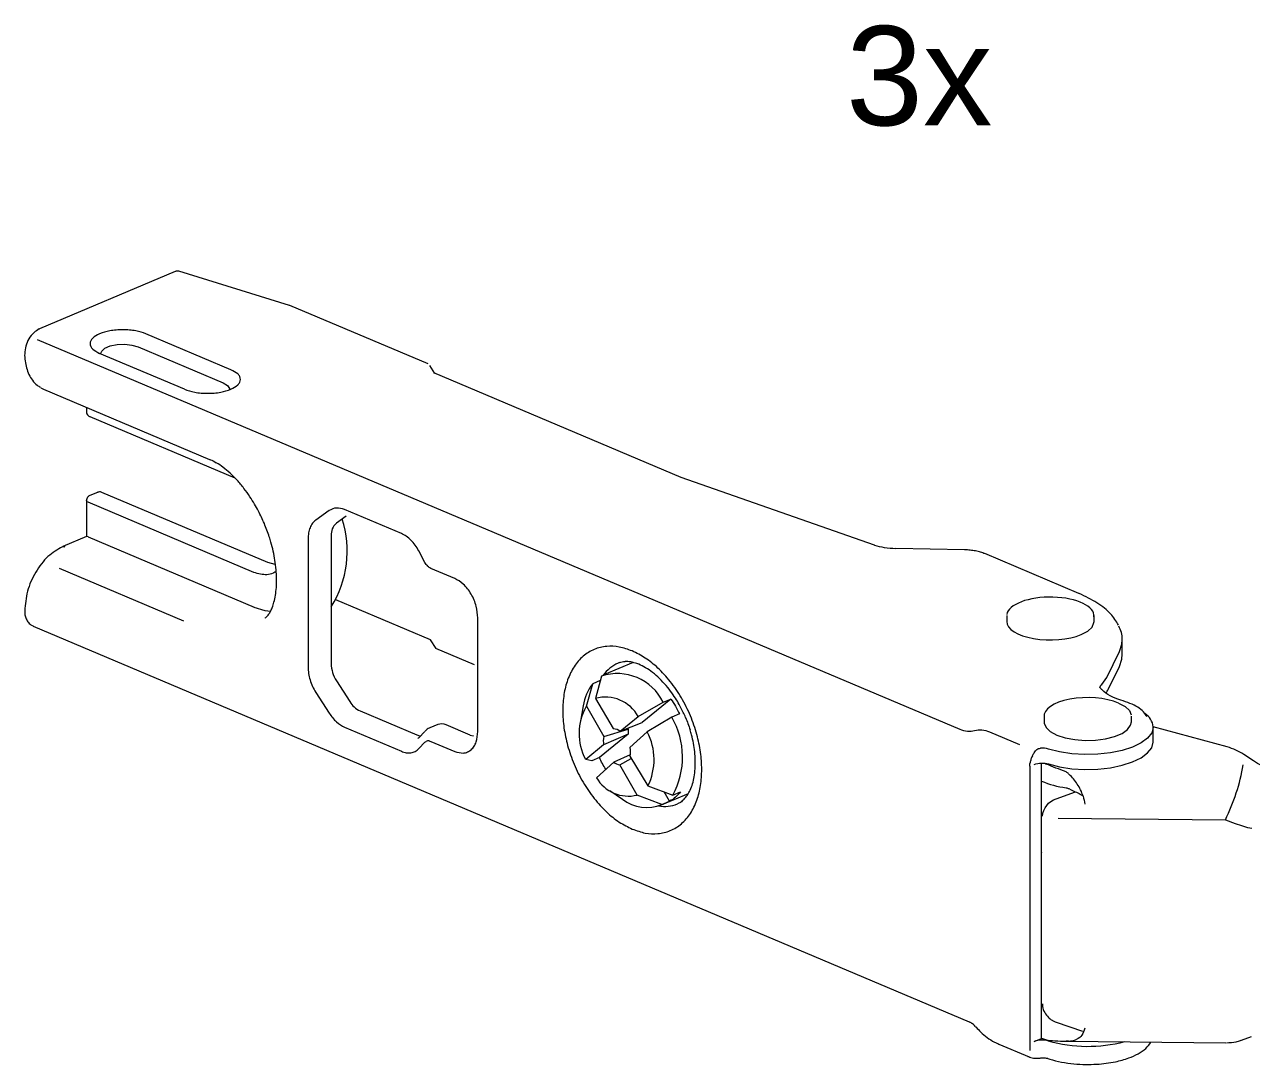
# Model space of a CAD drawing. Header units: metres. Extents: x -0.7 to 7.4, y 0 to 11.2.
# Drawn here: x -0.3442 to -0.288, y 0.6994 to 0.747 of the extents above; entities that cross this region are included whole.
import ezdxf

# ---------------------------------------------------------------- set-up
doc = ezdxf.new("R2010")
doc.units = ezdxf.units.M
doc.header["$MEASUREMENT"] = 0
doc.layers.add('PDF3_Geometry_Num_Penna__7', color=7, linetype='Continuous', lineweight=18)
doc.layers.add('PDF3_Text_Num_Penna__7', color=7, linetype='Continuous', lineweight=18)
doc.styles.add('GENERATED_STYLE_1', font='Arial.ttf')

msp = doc.modelspace()

# ---------------------------------------------------------------- linework, layer by layer
at = {"layer": 'PDF3_Geometry_Num_Penna__7', "color": 7, "linetype": 'Continuous', "lineweight": 18, "flags": 128}
for points in [[(-0.3372882384828473, 0.7357128773428732), (-0.3435006551495141, 0.7330875051206509)], [(-0.3320489593161807, 0.7341565628984288), (-0.3371169648717363, 0.7357218378984287)], [(-0.325704462649514, 0.7314760867873176), (-0.3320407043161807, 0.7341536701206509)], [(-0.3435138843161807, 0.733080978731762), (-0.3435018898717362, 0.7330873287317621)], [(-0.3347412887606251, 0.7312158073428732), (-0.3386303109828473, 0.7328601045650954)], [(-0.3436141437606251, 0.7325916053984287), (-0.3013601854272918, 0.7147551609539843)], [(-0.3406909565384029, 0.7319649662317621), (-0.3406567370939584, 0.7320679773428732), (-0.3405099815384029, 0.7322006217873177), (-0.3402648009828473, 0.7323043384539842), (-0.3399497704272918, 0.7323660745650954), (-0.3396040482050696, 0.732379480120651), (-0.3392685565384029, 0.7323410273428732), (-0.3389838648717362, 0.7322574190095399)], [(-0.3389839354272918, 0.7322574542873177), (-0.3350952659828474, 0.7306131570650954)], [(-0.3368624357050696, 0.7303195753984287), (-0.3407518107050695, 0.7319628142873176)], [(-0.3253999095939584, 0.7310478498428732), (-0.3256316845939585, 0.731414738731762)], [(-0.3350950895939585, 0.7306132628984288), (-0.334895770149514, 0.730493671231762), (-0.3348058118161807, 0.7303518545650954), (-0.3348019312606251, 0.7303141073428732)], [(-0.3141096448717362, 0.7262769184539843), (-0.3254454532050696, 0.7310676406762066)], [(-0.3413555193161807, 0.7294939695650954), (-0.3413555193161807, 0.7292967667873177)], [(-0.3412025548717362, 0.7290664028984287), (-0.3345604548717362, 0.7262589973428732)], [(-0.3052598968161807, 0.7231766720650954), (-0.3141125023717363, 0.7262779415095398)], [(-0.332714545149514, 0.722295362620651), (-0.3330528590384029, 0.7223856737317621), (-0.3406545145939585, 0.7255984209539843)], [(-0.3302344115384029, 0.7247662534539844), (-0.330848597649514, 0.7243281034539844)], [(-0.3269278254272918, 0.7237101426206509), (-0.3295313254272918, 0.7248111620650954)], [(-0.3412821415384029, 0.7235577073428733), (-0.3336804859828474, 0.7203453128984287)], [(-0.3312055734828474, 0.7234617517873176), (-0.3312055734828474, 0.7176056406762065)], [(-0.3424531168161807, 0.7231063987317621), (-0.3424407695939585, 0.7231131015095399)], [(-0.3258491368161807, 0.7223844742873176), (-0.3261338284828473, 0.7229168159539843)], [(-0.3052437043161807, 0.7231689462317621), (-0.3052539348717362, 0.7231735323428732)], [(-0.2959043712606251, 0.7209737159539843), (-0.3002107295939584, 0.72279369650954)], [(-0.3426102440384029, 0.7221209492873176), (-0.3369125301495141, 0.7197128881762065)], [(-0.3244883318161807, 0.721656376231762), (-0.3255840595939585, 0.7221195734539843)], [(-0.2958912832050696, 0.7209671542873176), (-0.2959036304272918, 0.7209735042873177)], [(-0.3256038504272918, 0.7188496409539843), (-0.3299296115384029, 0.7206777353984287)], [(-0.3336805565384029, 0.7203451717873176), (-0.3331891370939584, 0.7201924190095399), (-0.332904092649514, 0.720155730120651)], [(-0.3234275995939585, 0.7146436831762065), (-0.3234275995939585, 0.7198489192873176)], [(-0.299206865149514, 0.719955705120651), (-0.299206865149514, 0.7196840662317621)], [(-0.2952071059828474, 0.7196840309539843), (-0.2952071059828474, 0.7199556698428732)], [(-0.2957927523717362, 0.7190863195650954), (-0.2954957134828474, 0.7192464806762066), (-0.2952981579272918, 0.7194327473428732), (-0.2952106690384029, 0.719633125120651), (-0.2952071412606251, 0.7196839251206509)], [(-0.3253448057050696, 0.7184415828984287), (-0.3256037445939585, 0.7188497467873176)], [(-0.3235740023717362, 0.7176934823428732), (-0.3253449468161807, 0.7184417240095399)], [(-0.3163186334828474, 0.7178023495650954), (-0.3176214418161807, 0.7172520162317622)], [(-0.3184580543161807, 0.7158064034539844), (-0.3181694820939585, 0.7168351034539843)], [(-0.3308486682050696, 0.7164372053984287), (-0.3302344820939584, 0.7154804720650954)], [(-0.3145905868161807, 0.7161338870650954), (-0.3159071534828474, 0.7150543870650954)], [(-0.2940826268161806, 0.7159531942873176), (-0.2937855879272918, 0.7157930331762066), (-0.2935873268161807, 0.7156071192873177), (-0.2935005434828474, 0.7154067415095399)], [(-0.2974967395939584, 0.715083808731762), (-0.2974932118161807, 0.7150326559539842), (-0.2974064284828474, 0.7148326309539842), (-0.297208520149514, 0.7146463642873176), (-0.2969111284828474, 0.7144862031762065), (-0.2965315395939584, 0.7143602615095399), (-0.2960916257050696, 0.7142766531762065), (-0.295617845149514, 0.7142399642873175), (-0.2951359507050695, 0.7142526642873176), (-0.2946759284828473, 0.7143126365095398), (-0.2942631784828474, 0.7144184698428732), (-0.2939227479272918, 0.7145627559539843), (-0.293673334038403, 0.7147366753984287), (-0.2935294007050696, 0.7149314087317621), (-0.293496945149514, 0.715083808731762), (-0.293496945149514, 0.7153558003984287)], [(-0.2974967043161807, 0.7153556240095399), (-0.2974967043161807, 0.7150836323428732)], [(-0.3295312548717362, 0.7148416267873176), (-0.3269277548717363, 0.7137413128984288)], [(-0.3261468107050696, 0.7143532765095398), (-0.326177855149514, 0.7143317570650954)], [(-0.3258532995939585, 0.7146538431762065), (-0.3261383440384029, 0.714362448731762)], [(-0.3237814004272918, 0.714484862620651), (-0.3236431115384029, 0.7144442931762065), (-0.3236304115384029, 0.7144421765095399)], [(-0.2999909490384029, 0.7146297484539843), (-0.2986137045939585, 0.7140483706762065)], [(-0.326133722649514, 0.7138633740095399), (-0.3258490309828474, 0.7141554740095398)], [(-0.3255842359828474, 0.7141965373428731), (-0.3244885082050696, 0.7137336928984287)], [(-0.2981485318161807, 0.7130561831762066), (-0.2981485318161807, 0.700047502620651)], [(-0.315000902649514, 0.7113067934539843), (-0.3161262637606251, 0.7117378878984287)], [(-0.3150914959828474, 0.7112647423428732), (-0.3137865709828474, 0.711815781231762)], [(-0.2891905868161807, 0.7106101631762066), (-0.2887372673717362, 0.7104337742873176)], [(-0.2975800657050696, 0.7090982987317621), (-0.2976178129272918, 0.7091141737317621)], [(-0.2969413615384029, 0.7013340831762065), (-0.2957383893161807, 0.7009220387317621)], [(-0.2995616890384029, 0.7003281373428732), (-0.2981809168161807, 0.6997449956762065)], [(-0.296417627649514, 0.7004661792873177), (-0.2964673693161807, 0.7004661792873177), (-0.2964818332050696, 0.7004661792873177)], [(-0.2982325634828474, 0.6997703603984287), (-0.2981796468161807, 0.699749193731762)], [(-0.2981795409828473, 0.6997491584539843), (-0.2981428520939585, 0.6997343417873176)]]:
    msp.add_lwpolyline(points, dxfattribs=at)
for points in [[(-0.3390954132050696, 0.7329929959539844, 0.02598717203765207), (-0.3393864548717362, 0.7330321542873177, 0.02183557876460123), (-0.3396909020939585, 0.7330452070650955, 0.02280428371775405), (-0.3399949965384029, 0.7330321542873176, 0.0236567361548389), (-0.3402867437606252, 0.7329929959539843, 0.05344331137625925), (-0.340752057649514, 0.732859998731762)], [(-0.3441631365384029, 0.7316180798428732, 0.03033796993514514), (-0.3440985782050696, 0.7312959937317621, 0.04440608535434715), (-0.3439874532050695, 0.7309961326206509, 0.04638213537966915), (-0.3438262337606252, 0.7307287270650954)], [(-0.343446680149514, 0.7303891784539843), (-0.3433246190384029, 0.7303267367873176), (-0.3357144968161807, 0.7271104617873176, -0.0118321032923165), (-0.335680030427292, 0.7270951865095394)], [(-0.3363978273717362, 0.7301855198428732, 0.02516423222666716), (-0.3361064329272919, 0.7301467142873174, 0.02010064153700896), (-0.3358019857050696, 0.73013366150954, 0.02022248186721095), (-0.3354982440384029, 0.7301467142873176, 0.02509865292547681), (-0.3352061440384029, 0.7301855198428732)], [(-0.3331024243161806, 0.7198954506762064, 0.03748687039902184), (-0.3330279882050696, 0.7199815284539843, 0.03656003479698657), (-0.3329397937606253, 0.7201205228984289, 0.03350602461057475), (-0.3328484243161809, 0.7203177256762066, 0.02822629380219582), (-0.3327648159828475, 0.7205745478984288, 0.02568263267884932), (-0.3326984937606252, 0.7208849923428732, 0.02189112556335212), (-0.3326565132050696, 0.7212434145650954, 0.02075205935017263), (-0.3326455770939585, 0.7216381728984288, 0.01928275625685144), (-0.3326667437606251, 0.7220576256762065, 0.01747476132197293), (-0.3327196604272918, 0.7224869562317621, 0.01557197594815426), (-0.3327997409828473, 0.7229042923428732, 0.01446761899147775), (-0.3329048687606251, 0.7233159840095398, 0.009273724075746734), (-0.3329814215384029, 0.7235668090095398, 0.01378709708056439), (-0.3332071993161807, 0.7241707645650954, 0.01253024197768255), (-0.3334769332050696, 0.7247418059539843, 0.01491846901560613), (-0.3336564970939585, 0.7250638920650955, 0.0144433599286594), (-0.3338671054272918, 0.7253997365095398, 0.01780875252497369), (-0.3341419193161807, 0.7257817948428732, 0.01971687225971602), (-0.3344537748717363, 0.7261525642873176, 0.02233358236023312), (-0.3347786832050696, 0.7264785309539843, 0.02474264050287311), (-0.3351011220939585, 0.7267469948428732, 0.02479545838668395), (-0.3354059220939585, 0.7269526642873176)], [(-0.3408491068161807, 0.7255984209539843), (-0.341202590149514, 0.7254488431762065, 0.1333876177568928), (-0.3413025711557927, 0.7253729305428573)], [(-0.3336805565384029, 0.7219312959539843), (-0.3412821415384031, 0.7251436198428726, -0.2839556856264249), (-0.3413555193161807, 0.7252184087317621), (-0.3413500159828474, 0.7235732295650954), (-0.3424400993161807, 0.7231128545650953, -0.199125293342494), (-0.3423428737606251, 0.7231095031762066)], [(-0.3294551254272918, 0.7245108070650954), (-0.3299067868161807, 0.7241890384539843, 0.2387434144092927), (-0.3301451940384029, 0.7236114706762066), (-0.3301451940384029, 0.7177554653984287, 0.1405905432370724), (-0.3299067868161807, 0.7169760381762066), (-0.3292928829272918, 0.7160194812317621, 0.1480954246095867), (-0.3288240059828474, 0.7155933256762066), (-0.3262205059828474, 0.7144930117873176, 0.07037833652560452), (-0.3260540301495141, 0.7144483501206504)], [(-0.3262991754272918, 0.7231807995650955, 0.04135169003534495), (-0.3264928504272919, 0.7234069301206508, 0.04569773106846629), (-0.3267048698717362, 0.7235864940095399)], [(-0.3004015823717363, 0.7228591720650954, 0.02636354366914279), (-0.3006312407050696, 0.7229134998428731, 0.02613679535931517), (-0.3008792434828473, 0.7229487776206509, 0.01468104590774039), (-0.3011374768161807, 0.7229675806762065), (-0.3042916629272918, 0.7230212028984287)], [(-0.3235023884828473, 0.7203808728984288, 0.03703183816681864), (-0.3236015190384029, 0.7206687395650955, 0.03254252959816868), (-0.3237383968161808, 0.7209417895650954, 0.03423679321841563), (-0.3239052607050693, 0.7211869701206512, 0.04266452058953391), (-0.3240975245939582, 0.7213958145650957)], [(-0.3441752368161807, 0.720037620120651, 0.06640372433359269), (-0.3441307868161805, 0.7198499423428733, 0.06411975231447983), (-0.3440394173717364, 0.7196746117873175)], [(-0.3437925787606251, 0.719473881231762), (-0.3009307843161807, 0.7013598006762066, -0.04035500536225381), (-0.300900904038404, 0.7013460776206487)], [(-0.2946586423717362, 0.7163898273428733, 0.02086677332395393), (-0.2945491754272918, 0.7165955320650954), (-0.2940454440384029, 0.7176306878984288), (-0.2939318495939585, 0.7179675906762065), (-0.2939117412606251, 0.718185960120651), (-0.2939117412606251, 0.7188661156762065, 0.1235189357662458), (-0.2940694329272912, 0.7194694362317625)], [(-0.2948398643161807, 0.7165503765095399, -0.001935997045702708), (-0.2949349379272918, 0.7166597728984287), (-0.2949004715384029, 0.716762607620651), (-0.2948467434828473, 0.7168044470650954), (-0.2946248815384029, 0.7171186662317621), (-0.2940454440384029, 0.7183098556762065), (-0.2939318495939585, 0.7186474640095398), (-0.2939117412606251, 0.7188661862317621)], [(-0.3169527162606251, 0.7185171126206509, 0.07187030800674038), (-0.3175277440384029, 0.7185453348428731, 0.07533727048426607), (-0.3180978329272917, 0.7184081042873174, 0.0788067005341579), (-0.3186065384828473, 0.7180934265095397, 0.06997729784484696), (-0.3190199940384028, 0.7176157653984286, 0.02924879474934635), (-0.319181919038403, 0.7173289570650955, 0.02604088280409392), (-0.3193152690384028, 0.7170100459539843, 0.0463882096997842), (-0.3194824857050697, 0.7163440015095398, 0.03954892650968694), (-0.3195385773717362, 0.7156028153984288, 0.03512617329680064), (-0.3194824857050697, 0.7148157681762066, 0.03232618451884103), (-0.3193152690384029, 0.7140075542873177, 0.03205036548910097), (-0.3190199940384028, 0.7131520681762066, 0.03316056933057603), (-0.3186065384828474, 0.7123255098428731, 0.03525540883205436), (-0.3180978329272918, 0.7115804431762066, 0.01832738697115199), (-0.3178205495939584, 0.7112555348428732, 0.01936554282009551), (-0.3175277440384029, 0.7109613181762064, 0.04358355446427152), (-0.3169530690384029, 0.710503412620651)], [(-0.3169326432050696, 0.7178099695650954, 0.02459154883577518), (-0.3170021404272918, 0.7177775140095399, 0.1422545379981636), (-0.3176830720939586, 0.7172232648428734)], [(-0.3139139237606251, 0.7152904306762067, 0.00461273507733409), (-0.3140186987606252, 0.7155243223428731, 0.01773690181584293), (-0.3142060237606251, 0.7158862723428733, 0.01563826947103597), (-0.314377826538403, 0.716172375120651, 0.01916447710082704), (-0.3145990182050696, 0.7164926973428731, 0.02256783260256397), (-0.314874537649514, 0.7168306584539843, 0.02575730200894439), (-0.3151839237606252, 0.7171449834539843, 0.02819636889772207), (-0.3155074209828475, 0.7174092140095397, 0.0334665071295018), (-0.3158309182050695, 0.7176141778984289, 0.03606564435866981), (-0.3161410098717363, 0.7177549362317619, 0.04391022951809373), (-0.3164274654272918, 0.7178318417873176, 0.04703013879192302), (-0.3166860515384029, 0.7178508917873176)], [(-0.3157603273717363, 0.7099997870650954, 0.07232951701877975), (-0.3151852995939584, 0.7099715648428729, 0.0762083759594187), (-0.3146152107050696, 0.7101091481762066, 0.08034149209228592), (-0.3141065051495142, 0.7104234731762066, 0.07113652891134731), (-0.3136934023717362, 0.7109011342873176, 0.03195643016882093), (-0.3135311245939585, 0.7111875898428732, 0.02660255865412649), (-0.3133977745939584, 0.711506853731762, 0.04650852012967006), (-0.3132305579272918, 0.7121725453984288, 0.03956829689250836), (-0.3131744662606251, 0.7129133787317621, 0.03472942434924699), (-0.3132305579272918, 0.7137007787317621, 0.0322486462907082), (-0.3133977745939586, 0.7145093453984287, 0.03234451488462881), (-0.3136934023717363, 0.7153641259539842, 0.03339736235692924), (-0.3141065051495141, 0.7161913898428731, 0.03427512352763205), (-0.3146152107050695, 0.7169361037317621, 0.01964662182179872), (-0.3148928468161806, 0.7172599537317622, 0.02065749768609739), (-0.3151852995939585, 0.7175555815095398, 0.0433425043897472), (-0.3157599745939585, 0.71801278150954)], [(-0.3311822901495141, 0.7173106831762065, 0.03723616376428827), (-0.3311124401495142, 0.7170087053984286, 0.03750801941224988), (-0.3309995512606251, 0.716713077620651)], [(-0.3149440348717363, 0.7159845209539842, 0.3793559377647061), (-0.3177690087606251, 0.7171786031762065), (-0.3180446340384029, 0.7161609098428732), (-0.3172233673717363, 0.7147931903984287, -0.1437953506085226), (-0.3169042445939585, 0.7146581823428733), (-0.3159072945939584, 0.7150543517873176)], [(-0.3178229132050696, 0.7169808359539842), (-0.3181693409828474, 0.716835138731762, 0.125685720214244), (-0.3186034340384029, 0.715826758731762), (-0.3187300812606251, 0.7151229670650955)], [(-0.3169043151495141, 0.7146581823428731), (-0.3160826604272918, 0.7153320231762065), (-0.3149440348717363, 0.7159845209539843), (-0.3145906573717362, 0.7161338165095399, -0.0408143128170456), (-0.3141902545939585, 0.7154522498428731), (-0.3145437379272918, 0.7153026720650953)], [(-0.3165416948717362, 0.7145337928984287), (-0.3176664209828474, 0.714033695120651), (-0.3184876876495141, 0.7133602423428731, -0.246176199346688), (-0.3184581248717362, 0.7158064387317621), (-0.317661552649514, 0.7144164942873177), (-0.3165390137606252, 0.7147569248428732)], [(-0.2979467782050697, 0.7131421903984289, -0.1611615875606179), (-0.2972934337606252, 0.7131622987317621), (-0.2967808476495141, 0.7130314181762064), (-0.2962171087606252, 0.712946398731762), (-0.2956247948717363, 0.7129107681762065), (-0.2950271893161807, 0.7129252320650954), (-0.2944486337606251, 0.7129897903984287), (-0.2939117059828473, 0.7131012681762066), (-0.293437572649514, 0.7132554320650955), (-0.2930456365384029, 0.7134455792873177), (-0.2927507143161807, 0.7136660653984287), (-0.2925662115384029, 0.7139070126206509), (-0.2924970670939585, 0.7141585431762065), (-0.2924971729272918, 0.7141772403984287), (-0.2924971729272918, 0.7148566903984287, 0.2288512379367962), (-0.2928739395939585, 0.715473063731762)], [(-0.3237815768161807, 0.714484862620651), (-0.3248769518161807, 0.7149487653984287, 0.2051325512427365), (-0.3252662420939585, 0.7149630528984287), (-0.3256200782050696, 0.7148138278984288)], [(-0.3165604979272918, 0.7147949542873177), (-0.3165391195939585, 0.7147568542873176, 0.06172916900190195), (-0.3165418712606252, 0.7145337928984287), (-0.3178584379272918, 0.7134542928984288)], [(-0.286547505149514, 0.7127885306762065), (-0.2871367145939585, 0.7129491503984288, -0.07838963160626032), (-0.2878973034828474, 0.713298047620651), (-0.2883444493161807, 0.7135924406762065, 0.07897320126684565), (-0.2891051440384029, 0.7139403853984287), (-0.2924971729272918, 0.7148567609539843), (-0.2924971729272918, 0.7148377109539843), (-0.2925659645939584, 0.7145868859539842), (-0.292750820149514, 0.7143462915095399), (-0.2930457423717363, 0.7141261581762065), (-0.2934376784828474, 0.713934952620651), (-0.2939118118161807, 0.7137807887317621), (-0.2944483868161807, 0.7136689581762065), (-0.295027295149514, 0.7136051053984287), (-0.2956245479272918, 0.7135906415095399), (-0.2962172145939584, 0.7136262720650954), (-0.2967809534828473, 0.7137109387317621), (-0.2972935395939584, 0.7138421720650955, 0.08700492683037421), (-0.2976518559828474, 0.7138822476206511)], [(-0.3256589895939583, 0.7142176334539853, 0.08670297483254003), (-0.3257291923717358, 0.7142176334539806, 0.09233596150189004), (-0.3257937507050696, 0.7141964667873175)], [(-0.3139813395939585, 0.7115462942873176, 0.04509981123354882), (-0.3138328201495141, 0.7117332665095399, 0.0410676823038767), (-0.3137026451495138, 0.7119682165095398, 0.03409500497524542), (-0.3135968118161807, 0.7122514970650954, 0.03059414827572071), (-0.3135199062606252, 0.7125785220650954, 0.02606515409537298), (-0.3134765145939583, 0.7129397665095399, 0.02297947905119184), (-0.3134687534828473, 0.7133257053984288, 0.02062481780440463), (-0.3134962701495139, 0.7137218748428732, 0.01852890728052514), (-0.3135548312606252, 0.7141099303984287, 0.01683428134797058), (-0.3136419673717362, 0.7144930470650954, 0.01227173949983605), (-0.3137086423717362, 0.7147265859539843)], [(-0.3240978068161807, 0.7136629609539842, 0.08714858440193655), (-0.3239062484828473, 0.7137102331762063, 0.08157656745197561), (-0.3237383262606257, 0.7138146553984294, 0.06916339830130841), (-0.3236014484828472, 0.7139709359539842, 0.06597172255472741), (-0.3235023179272921, 0.7141751942873178)], [(-0.3175714532050696, 0.7129166595650954, -0.03010530123759709), (-0.3178586143161807, 0.7134542928984288), (-0.3182120623717362, 0.7133051031762065), (-0.3184875818161807, 0.7133601365095399)], [(-0.3164516307050695, 0.7135845031762065), (-0.3172047054272918, 0.7132470712317621), (-0.3180008895939584, 0.7125301209539843, 0.3294917111147179), (-0.3161264048717363, 0.7117379231762064), (-0.3169229065384029, 0.713127867620651), (-0.3163986787606252, 0.7134192620650954)], [(-0.298032115149514, 0.7135313748428731, 0.0401550836007331), (-0.2980956151495139, 0.713376152620651, 0.03844496858126147), (-0.2981347734828473, 0.7132152859539843)], [(-0.293815397649514, 0.7004390859539842, -0.1382992213936838), (-0.2972934337606251, 0.7004736581762064, 0.1619707605352812), (-0.2979467782050696, 0.7004533734539844), (-0.2976179893161807, 0.7005927206762066), (-0.2976179893161807, 0.713203115120651)], [(-0.2968510857050696, 0.7106866453984286), (-0.2891905162606251, 0.710610092620651, 0.07159715329140708), (-0.2883707312606252, 0.7131194715095398)], [(-0.2957080151495142, 0.7116842303984287, 0.07287661372856896), (-0.2959725984828475, 0.712243735953984, 0.06063376019917462), (-0.296346190149514, 0.7126864720650954, 0.01475312003152008), (-0.2964499068161807, 0.7127781942873176)], [(-0.3173907604272918, 0.711953435120651), (-0.3167973882050696, 0.7115537378984288, 0.2675784055283849), (-0.315000902649514, 0.7113067228984288), (-0.3146475957050696, 0.7114560184539843), (-0.3148903068161807, 0.7118800573428733)], [(-0.314501016538403, 0.7117360534539843), (-0.3141475332050696, 0.7118859840095398, -0.1140270923401321), (-0.3146474193161807, 0.7114559478984288)], [(-0.2975668365384027, 0.7107763567873177, -0.3039913655153481), (-0.2969413615384029, 0.7115641095650954), (-0.2960558893161807, 0.7118784345650954)], [(-0.2970853654272918, 0.7014005817873177, 0.01659162134971491), (-0.2970197840384032, 0.701367244287317)], [(-0.2970006282050696, 0.7004850176206509, 0.01229314943361167), (-0.2964803868161807, 0.700466285120651), (-0.289163070149514, 0.7003925545650954)], [(-0.296381291538403, 0.70046900150954, 0.03186602611843366), (-0.2962225415384028, 0.7004869931762059, 0.06268468808512262), (-0.2959967637606251, 0.7005564903984288)], [(-0.2884967434828473, 0.7004992698428731, 0.009728686519807038), (-0.2884498945939585, 0.7005157092873177), (-0.287996575149514, 0.7006825731762065)], [(-0.2980389590384029, 0.6997043556762065, 0.03680990953170275), (-0.2979154868161807, 0.6996898917873171, 0.02356767430361058), (-0.297789545149514, 0.6996863640095397)], [(-0.2973300520939586, 0.6996711592873172, 0.02283571347194363), (-0.2974362382050697, 0.6996873870650947, 0.02613088071630746), (-0.2975491270939585, 0.6996947953984289, 0.01828843454832102), (-0.2976648382050696, 0.6996930315095399)], [(-0.2966919829272918, 0.6995108570650954, 0.02609440749276542), (-0.2961345940384029, 0.6994325403984287, 0.02158818846823289), (-0.2955909634828474, 0.6994032598428732, 0.01931150978246342), (-0.2950836690384029, 0.6994152542873175, 0.03573457899293492), (-0.2942285357050695, 0.6995274376206508, 0.03630734905460545), (-0.2936094107050696, 0.6996999459539844, 0.0381901427487049), (-0.2931836079272917, 0.6998915042873174)]]:
    msp.add_lwpolyline(points, format="xyb", dxfattribs=at)
msp.add_lwpolyline([(-0.3164612615384029, 0.7135243898428733), (-0.3156396068161807, 0.7121563528984287), (-0.314500840149514, 0.7117361945650954, 0.2629085309214365), (-0.3145437379272918, 0.7153025662317621), (-0.3156695929272918, 0.7146278434539843), (-0.316466165149514, 0.7139109990095398, -0.09580477171115528)], format="xyb", close=True, dxfattribs=at)
at = {"layer": 'PDF3_Geometry_Num_Penna__7', "color": 7, "linetype": 'Continuous', "lineweight": 18}
for centre, radius, start, end in [((-0.3407953268578859, 0.7324628760181319), 0.0004073581583085573, 206.2820911967548, 228.0873217098364), ((-0.3347009284714861, 0.7307171062275737), 0.0004094796285326052, 25.96214233553486, 47.67281166766528), ((-0.3345912992570586, 0.7307695611368449), 0.0002892232841687492, 333.2078146013204, 359.6820080524509), ((-0.3408376350896448, 0.7255825603209606), 1.869718344316151e-05, 108.8436675933868, 127.3013064621175), ((-0.3342053153736652, 0.7229058398835111), 0.00479513048351371, 327.8564312923949, 17.87993346365726), ((-0.3300623597314545, 0.7235485340109578), 0.001135573071868512, 157.6393133881411, 170.4039111940441), ((-0.325339182727631, 0.722619240983747), 0.0005574597379139901, 215.4266851373696, 225.5984493065394), ((-0.3406112954407947, 0.7201111892203679), 0.003571630955225669, 149.1948747966614, 164.4750156105958), ((-0.3175862264609398, 0.7145099008399257), 0.00171364989229178, 28.66902968432116, 105.5218932048229), ((-0.2938572647885996, 0.7146893858432283), 0.001251588094625611, 43.29105266413291, 58.77134017791916), ((-0.316677315213881, 0.714212380641196), 0.001005179441808501, 168.2839320763627, 190.237549212956), ((-0.3180650555745563, 0.7133628887016664), 0.00270897218959526, 333.552021111115, 27.83818794504599), ((-0.3265988601495123, 0.714316205088371), 0.0006477258100598959, 260.5803385304762, 279.4196614692299), ((-0.2976341515258236, 0.7135524456998372), 0.0003312086183085428, 125.0952981161507, 141.2094813545816), ((-0.3168316027062946, 0.7137362749560192), 0.0006152446052120619, 232.6681936545475, 261.4722842044882), ((-0.2926824900344145, 0.7227005118914817), 0.0106363181741585, 243.3462839665723, 243.8851000481089), ((-0.2959040411019462, 0.7165517349636399), 0.004515111491515844, 247.6909289409338, 262.586392105126), ((-0.2990515797755424, 0.7056824353491109), 0.006887885419753659, 66.59161658329388, 67.74107506087502), ((-0.2998355842358172, 0.704987086321327), 0.007875607565701825, 58.45590164169615, 59.52195975075368), ((-0.3148791737840976, 0.7127614871184926), 0.001546198659635289, 259.7547169269049, 292.8140382660581), ((-0.2964932741798775, 0.7023429246799018), 0.001122574076012794, 209.899387090392, 224.2442026098657), ((-0.3013290563161303, 0.7005331841156296), 0.0009180109757898625, 41.67578742655066, 53.8882236478869), ((-0.2984338469267153, 0.7029258433784242), 0.002830709550717014, 225.9388879462642, 233.8965827166869)]:
    msp.add_arc(centre, radius, start, end, dxfattribs=at)
for centre, major_axis, ratio, start_param, end_param in [((-0.2972071134034851, 0.7199553514670233), (-0.001999999647391892, 4.252146261765578e-07), 0.4227773770163529, 3.082189942947037, 6.222526603173327), ((-0.297205574562982, 0.7196844802493234), (0.002001278976901999, 1.152090969513964e-06), 0.4224219752920236, 3.140761318004396, 5.495966483520667), ((-0.2954872827102841, 0.7153482619575728), (-0.002009348906961361, 7.381111735815751e-06), 0.4239969174133617, 3.939843260026057, 6.342854908569631)]:
    msp.add_ellipse(centre, major_axis=major_axis, ratio=ratio, start_param=start_param, end_param=end_param, dxfattribs=at)
for points in [[(-0.3372828409828473, 0.7357146765095398), (-0.3372806951193991, 0.7357146765095398), (-0.3372897103196981, 0.7357122070650952), (-0.337288132649514, 0.7357122070650952)], [(-0.3371907659828474, 0.7357330209539843), (-0.3372228687606252, 0.7357309042873176), (-0.337254971538403, 0.7357291403984285), (-0.3372828409828474, 0.7357146765095397)], [(-0.3371540418161807, 0.7357298106762066), (-0.337166389038403, 0.7357322801206511), (-0.3371787362606251, 0.7357326328984287), (-0.3371907307050697, 0.7357329856762064)], [(-0.3371180584828473, 0.7357192273428732), (-0.337129700149514, 0.7357238134539842), (-0.3371416945939583, 0.7357280467873175), (-0.3371540418161806, 0.7357298106762065)], [(-0.3437717648717363, 0.7329060009539843), (-0.3438532565384029, 0.7328319176206509), (-0.3439269870939585, 0.73273525650954), (-0.343989781538403, 0.7326297759539845)], [(-0.3435135315384029, 0.733080978731762), (-0.3436024315384029, 0.733030178731762), (-0.3436906259828474, 0.7329797315095399), (-0.3437717648717364, 0.7329060009539842)], [(-0.3407520576495141, 0.7328599987317621), (-0.3408850548717362, 0.7328032015095398), (-0.3409926520939585, 0.7327351153984287), (-0.3410674409828475, 0.7326631487317619)], [(-0.3386304520939585, 0.7328599987317621), (-0.3387779132050695, 0.7329100931762064), (-0.3389257270939584, 0.7329601876206508), (-0.3390954132050695, 0.7329929959539839)], [(-0.3441337148717362, 0.7322946370650955), (-0.3441640537606251, 0.732181042620651), (-0.3441735787606251, 0.7320663898428731), (-0.3441838093161805, 0.7319531481762065)], [(-0.3439897815384029, 0.7326297759539844), (-0.344051517649514, 0.7325239426206509), (-0.3441030232050696, 0.7324089370650955), (-0.3441337148717362, 0.7322946370650952)], [(-0.3411602215384029, 0.7325396765095399), (-0.341180682649514, 0.732498048731762), (-0.3411912659828473, 0.7324546570650955), (-0.3411909132050696, 0.7324116181762065)], [(-0.3411909132050696, 0.7324116181762065), (-0.3411909132050696, 0.7323682265095399), (-0.341180682649514, 0.7323255403984289), (-0.3411605743161807, 0.7322825015095401)], [(-0.3410674409828474, 0.7326631487317621), (-0.3411080104272918, 0.7326236376206511), (-0.3411394076495141, 0.7325823626206511), (-0.341160221538403, 0.7325396765095402)], [(-0.3441839504272918, 0.7319507492873176), (-0.3441899476495139, 0.7318353909539844), (-0.3441783059828474, 0.7317253242873176), (-0.344163136538403, 0.7316180798428733)], [(-0.344183597649514, 0.731953218731762), (-0.3441828920939584, 0.731953218731762), (-0.3441850660085772, 0.7319507492873178), (-0.3441839504272918, 0.7319507492873178)], [(-0.3410674409828474, 0.7321597348428732), (-0.3409898298717362, 0.7320881209539843), (-0.3408709437606251, 0.7320253265095398), (-0.3407520576495139, 0.7319628848428731)], [(-0.3344251998717362, 0.7310198392873176), (-0.3345031637606251, 0.7310914531762065), (-0.3346224026495139, 0.7311535420650953), (-0.3347412887606249, 0.7312159837317616)], [(-0.3438262337606251, 0.7307287270650954), (-0.3437637920939585, 0.7306433548428732), (-0.3436939420939585, 0.7305646853984286), (-0.3436128032050698, 0.7305040076206508)], [(-0.3347412887606251, 0.7303195753984287), (-0.334622402649514, 0.7303820170650953), (-0.3345031637606252, 0.7304444587317619), (-0.3344251998717364, 0.7305157198428733)], [(-0.3344251998717362, 0.7305157198428732), (-0.3343832193161807, 0.7305552309539844), (-0.3343528804272917, 0.7305965059539844), (-0.3343331248717361, 0.7306391920650954)], [(-0.3343020804272918, 0.7307679559539844), (-0.3343020804272918, 0.7308106420650956), (-0.3343123109828473, 0.7308536809539843), (-0.3343327720939583, 0.7308963670650955)], [(-0.3436128032050696, 0.730504007620651), (-0.343564472649514, 0.7304680242873176), (-0.3435126143161806, 0.7304376853984287), (-0.3434604032050694, 0.7304080520650952)], [(-0.3368624357050696, 0.7303195753984287), (-0.3367149745939584, 0.7302687753984287), (-0.3365675134828473, 0.7302190337317621), (-0.3363978273717362, 0.7301855198428734)], [(-0.3352061440384029, 0.7301855198428732), (-0.3350364579272918, 0.7302190337317621), (-0.3348889968161807, 0.7302687753984288), (-0.334741182927292, 0.7303195753984288)], [(-0.3413552018161807, 0.7292887940095398), (-0.3413590823717362, 0.7292573967873176), (-0.3413484990384029, 0.7292259995650956), (-0.3413343879272916, 0.729197071787318)], [(-0.3413541434828474, 0.729296555120651), (-0.3413516740384029, 0.729296555120651), (-0.34135769633177, 0.7292887940095398), (-0.3413552018161807, 0.7292887940095398)], [(-0.3413343879272918, 0.7291970717873176), (-0.3413195712606252, 0.7291670856762066), (-0.3413019323717362, 0.7291406273428732), (-0.341278296260625, 0.7291169912317624)], [(-0.3412782962606251, 0.7291169912317621), (-0.3412585407050696, 0.7290958245650953), (-0.3412345518161807, 0.7290771273428731), (-0.3412073879272918, 0.729067955120651)], [(-0.3412073879272918, 0.7290679551206509), (-0.3412052712606252, 0.7290679551206509), (-0.3412035365685177, 0.7290668967873178), (-0.3412013907050697, 0.7290668967873178)], [(-0.3356800304272918, 0.7270951865095399), (-0.3356024193161807, 0.7270655531762065), (-0.335505052649514, 0.7270126365095397), (-0.3354059220939585, 0.7269526642873176)], [(-0.3407519518161807, 0.7256178942873176), (-0.3407837018161806, 0.7256161303984288), (-0.3408161573717362, 0.7256133081762067), (-0.3408436740384029, 0.725600255398429)], [(-0.3407150865384029, 0.72561500150954), (-0.3407270809828474, 0.725616412620651), (-0.3407394282050697, 0.7256178237317621), (-0.3407517754272919, 0.7256178237317621)], [(-0.3406554670939584, 0.725597362620651), (-0.3406752226495141, 0.7256047709539843), (-0.3406946254272919, 0.7256121792873177), (-0.3407150865384031, 0.7256150015095402)], [(-0.3413411965384029, 0.7253003942873176), (-0.3413496632050695, 0.7252739359539845), (-0.3413517798717363, 0.7252464192873177), (-0.3413542493161808, 0.7252185498428729)], [(-0.3412988632050696, 0.7253762415095399), (-0.3413175604272918, 0.72535401650954), (-0.3413327298717362, 0.7253286165095401), (-0.3413411965384029, 0.7253003942873179)], [(-0.3299073159828474, 0.7248815765095399), (-0.3300244382050695, 0.7248741681762065), (-0.3301292132050696, 0.7248198403984288), (-0.3302343409828475, 0.7247662181762063)], [(-0.3295312548717362, 0.7248110209539843), (-0.3296607243161807, 0.7248498265095399), (-0.3297898409828473, 0.7248886320650952), (-0.3299073159828473, 0.7248815765095398)], [(-0.3309996570939585, 0.7241805717873177), (-0.331044812649514, 0.7241234217873176), (-0.3310815015384029, 0.7240549828984287), (-0.3311125459828475, 0.7239805467873177)], [(-0.3308486682050696, 0.7243280328984288), (-0.3309015848717363, 0.7242832301206509), (-0.3309548543161807, 0.7242377217873176), (-0.3309996570939585, 0.7241805717873178)], [(-0.3412821415384029, 0.7235577073428733), (-0.3413167137606251, 0.7235725240095399), (-0.3413604464392703, 0.7235732295650952), (-0.3413498748717363, 0.7235732295650952)], [(-0.3311820432050696, 0.7237378356762066), (-0.3311968598717362, 0.7236496412317622), (-0.3312014459828474, 0.723556155120651), (-0.3312056793161808, 0.7234616106762062)], [(-0.3267048698717362, 0.7235864940095399), (-0.3267778948717363, 0.7236358828984287), (-0.3268530365384029, 0.7236732773428732), (-0.3269278254272918, 0.7237103190095399)], [(-0.3431173973717362, 0.7226571362317621), (-0.3433262418161808, 0.7224666362317621), (-0.3435170945939585, 0.7222151056762066), (-0.3436790195939584, 0.7219402917873176)], [(-0.3424531168161807, 0.723106575120651), (-0.3426806584828473, 0.7229767528984288), (-0.3429078473717362, 0.7228476362317621), (-0.3431173973717363, 0.7226571362317619)], [(-0.326133722649514, 0.7229169217873177), (-0.3261866393161807, 0.7230072328984288), (-0.3262399087606251, 0.72309754400954), (-0.3262991754272918, 0.7231807995650956)], [(-0.3047994865384029, 0.7230609256762065), (-0.3049589420939585, 0.7230863256762067), (-0.3051021698717363, 0.7231279534539844), (-0.3052453976495139, 0.7231702867873175)], [(-0.3042900754272918, 0.7230175340095398), (-0.3044654059828474, 0.723026706231762), (-0.3046403837606251, 0.7230355256762065), (-0.3047994865384027, 0.7230609256762066)], [(-0.3011361009828474, 0.7229644762317621), (-0.3011356020797296, 0.7229644762317621), (-0.3011375120939587, 0.7229676512317619), (-0.3011375120939584, 0.7229676512317619)], [(-0.3001976768161807, 0.7227872053984288), (-0.3002636462606251, 0.7228118998428732), (-0.3003292629272918, 0.7228376526206508), (-0.3004015823717362, 0.7228591720650952)], [(-0.3257934332050696, 0.7222961034539843), (-0.3258131887606251, 0.7223236201206509), (-0.3258311804272919, 0.7223539590095398), (-0.3258491720939586, 0.7223842978984291)], [(-0.3256586720939585, 0.722161695120651), (-0.3256830137606251, 0.7221779228984289), (-0.3257066498717363, 0.7221983840095402), (-0.3257292276495141, 0.7222209617873179)], [(-0.3255842359828474, 0.7221197145650954), (-0.3256092832050696, 0.7221324145650954), (-0.3256343304272918, 0.7221447617873177), (-0.3256586720939585, 0.7221616951206512)], [(-0.3330950159828474, 0.7218269795650955), (-0.3332823409828474, 0.7218199240095398), (-0.3334813076495139, 0.7218756628984285), (-0.3336806270939582, 0.7219314017873174)], [(-0.3328067965384029, 0.7218968295650955), (-0.3328946382050696, 0.7218527323428732), (-0.3329930632050696, 0.7218305073428734), (-0.3330950159828474, 0.7218269795650959)], [(-0.3326628632050696, 0.7219857295650954), (-0.332709782649514, 0.7219532740095399), (-0.3327567020939584, 0.7219218767873178), (-0.3328067965384027, 0.7218968295650954)], [(-0.3240975245939585, 0.7213958145650954), (-0.3242217023717363, 0.7215076451206509), (-0.3243546995939585, 0.7215820812317622), (-0.3244884023717363, 0.7216565173428733)], [(-0.3440526112606251, 0.7210671667873176), (-0.3441319862606252, 0.7207687167873177), (-0.344157739038403, 0.7204699140095401), (-0.3441838445939585, 0.7201711112317623)], [(-0.2950728387606252, 0.7205379648428731), (-0.2953201359828473, 0.720690717620651), (-0.2956051804272918, 0.72082900650954), (-0.2958912832050695, 0.7209672953984287)], [(-0.2944526554272918, 0.7200377259539843), (-0.2946138748717362, 0.7202148203984289), (-0.2948241304272917, 0.7203834481762066), (-0.2950728387606251, 0.7205379648428731)], [(-0.3441798229272918, 0.7201723812317621), (-0.3441798229272918, 0.7201272256762066), (-0.3441798229272918, 0.7200817173428732), (-0.3441752368161806, 0.7200376201206512)], [(-0.3331560465384029, 0.7198527645650954), (-0.3331673354272918, 0.7198460617873176), (-0.3331936422991943, 0.7198397117873178), (-0.3331842687606251, 0.7198397117873178)], [(-0.3331024243161807, 0.7198954506762065), (-0.3331260604272918, 0.7198735784539844), (-0.3331429937606251, 0.7198605256762065), (-0.3331560465384029, 0.7198527645650951)], [(-0.3234275995939585, 0.7198488840095398), (-0.3234417107050696, 0.7200256256762066), (-0.3234561745939585, 0.7202027201206511), (-0.3235023884828475, 0.7203808728984289)], [(-0.2940840026495141, 0.7195219648428732), (-0.2941923054272919, 0.7196958842873177), (-0.2943002554272919, 0.719871214842873), (-0.2944526554272919, 0.720037725953984)], [(-0.3440394173717363, 0.7196746117873176), (-0.3439999062606251, 0.7196160506762066), (-0.3439526340384029, 0.7195645451206509), (-0.3438947784828473, 0.7195310312317621)], [(-0.3438947784828473, 0.7195310312317621), (-0.3438616173717362, 0.7195112756762065), (-0.3438245757050696, 0.7194971645650955), (-0.3437878868161808, 0.7194837590095399)], [(-0.3163565218161807, 0.7183368431762065), (-0.3165561940384029, 0.7184073987317622), (-0.3167565718161807, 0.7184779542873176), (-0.316952716260625, 0.7185171126206509)], [(-0.3157599745939585, 0.7180127815095398), (-0.3159561190384029, 0.7181401342873175), (-0.3161568495939585, 0.7182385592873175), (-0.3163565218161807, 0.7183369842873176)], [(-0.3312055734828474, 0.7176056053984287), (-0.331201340149514, 0.7175078859539843), (-0.3311971068161806, 0.7174101665095399), (-0.331182290149514, 0.7173106831762067)], [(-0.3169326432050696, 0.7178099695650955), (-0.3168599709828473, 0.7178388973428732), (-0.3167770682050695, 0.7178491278984287), (-0.3166860515384028, 0.7178508917873173)], [(-0.3309995512606251, 0.716713077620651), (-0.3309547484828473, 0.7166174748428731), (-0.3309018318161807, 0.7165278692873174), (-0.3308485623717362, 0.7164372053984285)], [(-0.2949294698717362, 0.7166523292873177), (-0.2949474615384029, 0.7166727903984288), (-0.2949560699350418, 0.7166791403984288), (-0.2949520476495143, 0.7166791403984288)], [(-0.294463732649514, 0.7162764445650954), (-0.2946207187606251, 0.7163582890095399), (-0.2947311382050695, 0.7164545973428732), (-0.2948404993161804, 0.7165505528984285)], [(-0.2939744298717363, 0.7160884140095398), (-0.2941804520939585, 0.716156147342873), (-0.294304982649514, 0.716194600120651), (-0.2944637326495139, 0.7162764445650954)], [(-0.2932083729272918, 0.7157596251206509), (-0.2934136895939585, 0.7158869778984287), (-0.2936941479272918, 0.7159878723428731), (-0.2939746062606251, 0.7160884140095394)], [(-0.3302344115384029, 0.7154805073428732), (-0.3301292837606252, 0.7153383378984287), (-0.3300245087606252, 0.7151954628984287), (-0.329907386538403, 0.7150885712317622)], [(-0.2927913895939585, 0.7153158306762065), (-0.2928245507050696, 0.7153955584539842), (-0.2928767618161807, 0.7154721112317618), (-0.292946259038403, 0.7155476056762063)], [(-0.3299073865384029, 0.7150885712317621), (-0.3297899115384029, 0.714982385120651), (-0.3296607948717363, 0.7149121823428732), (-0.3295313254272919, 0.7148416267873178)], [(-0.3256200429272918, 0.7148138984539844), (-0.3256782512606252, 0.7147920262317621), (-0.3257368123717362, 0.7147694484539843), (-0.3257819679272917, 0.7147309956762061)], [(-0.3139139590384029, 0.7152903248428732), (-0.3138409340384029, 0.7151033526206508), (-0.3137679090384029, 0.7149160276206508), (-0.3137086423717362, 0.7147265859539842)], [(-0.3257819679272918, 0.7147309956762065), (-0.3258066623717362, 0.7147094762317622), (-0.3258278290384028, 0.7146833706762066), (-0.3258482901495139, 0.7146569123428733)], [(-0.3235023179272918, 0.7141751942873177), (-0.3234561040384029, 0.7143141887317621), (-0.323441640149514, 0.7144792887317623), (-0.3234275290384029, 0.7146436831762065)], [(-0.3013600443161807, 0.7147553020650954), (-0.3012400998717362, 0.7147143798428731), (-0.3011205082050695, 0.714673457620651), (-0.3010065609828473, 0.7146632270650956)], [(-0.3010065609828473, 0.7146632270650954), (-0.3008926137606251, 0.7146529965095398), (-0.3007839582050696, 0.7146727520650955), (-0.3006756554272919, 0.7146928603984289)], [(-0.3006754790384029, 0.7146927898428732), (-0.3005668234828474, 0.7147125453984288), (-0.3004588734828473, 0.7147315953984288), (-0.3003445734828472, 0.7147213648428733)], [(-0.3003445734828474, 0.7147213648428732), (-0.3002299207050695, 0.7147114870650956), (-0.3001106818161807, 0.7146702120650956), (-0.299991090149514, 0.7146296426206513)], [(-0.3269278254272918, 0.7137414187317621), (-0.3268530365384029, 0.7137149603984285), (-0.3267778948717363, 0.7136892076206509), (-0.3267048698717362, 0.7136772131762067)], [(-0.3264928504272918, 0.7136772131762065), (-0.3264240587606251, 0.7136874437317621), (-0.3263584420939585, 0.7137071992873177), (-0.3262991754272919, 0.7137396548428733)], [(-0.3262991754272918, 0.7137396548428732), (-0.3262399087606251, 0.7137717576206509), (-0.3261866393161806, 0.7138179715095399), (-0.3261337226495139, 0.7138634798428732)], [(-0.3258491368161807, 0.7141555445650954), (-0.3258311451495141, 0.71417071400954), (-0.3258131534828473, 0.7141855306762067), (-0.3257937507050696, 0.7141964667873177)], [(-0.3256589895939585, 0.7142176334539843), (-0.3256346479272918, 0.7142137528984286), (-0.3256092479272918, 0.7142049334539842), (-0.3255842007050695, 0.7141964667873175)], [(-0.3244883318161807, 0.7137335165095399), (-0.3243546290384028, 0.7136954165095399), (-0.3242216318161806, 0.7136573165095398), (-0.3240978068161807, 0.7136629609539841)], [(-0.2980321151495141, 0.7135313748428732), (-0.298006715149514, 0.7135814692873177), (-0.2979763762606252, 0.7136290942873179), (-0.297946742927292, 0.7136763665095401)], [(-0.2979466370939585, 0.7136763312317621), (-0.2979293509828475, 0.7137052590095397), (-0.2979127704272919, 0.7137341867873176), (-0.2978923093161807, 0.7137599395650958)], [(-0.2978245759828474, 0.7138234395650954), (-0.2977998815384029, 0.7138407256762065), (-0.2977730704272918, 0.7138555423428731), (-0.2977448482050696, 0.7138647145650953)], [(-0.2977448482050696, 0.7138647145650955), (-0.2977145093161807, 0.7138745923428733), (-0.2976834648717363, 0.713878472898429), (-0.2976517148717364, 0.7138823534539845)], [(-0.2981485318161807, 0.7130561831762066), (-0.2981457095939585, 0.713109452620651), (-0.2981428873717362, 0.7131616637317622), (-0.2981347734828472, 0.7132152859539845)], [(-0.2964865957050696, 0.7128064165095399), (-0.2968016262606251, 0.7129185998428731), (-0.2971163040384029, 0.7130311359539842), (-0.2973643068161807, 0.7131500220650951)], [(-0.2964865957050696, 0.7128064165095399), (-0.2964851411650294, 0.7128064165095399), (-0.2964847712890832, 0.7128050053984285), (-0.2964837734828476, 0.7128050053984285)], [(-0.2964837734828474, 0.7128050053984287), (-0.2964810182003229, 0.7128050053984287), (-0.2964805630268944, 0.7127993609539844), (-0.2964770707050697, 0.7127993609539844)], [(-0.2964770707050696, 0.7127993609539843), (-0.2964661118577363, 0.7127993609539843), (-0.2964614787876936, 0.7127781942873174), (-0.2964499068161808, 0.7127781942873174)], [(-0.2964865957050696, 0.7120743320650954), (-0.2964851411650294, 0.7120743320650954), (-0.2964845623179393, 0.7120736265095403), (-0.2964837734828476, 0.7120736265095403)], [(-0.2964837734828474, 0.7120736265095399), (-0.2964807593481928, 0.7120736265095399), (-0.2964785686740389, 0.7120704515095394), (-0.2964756595939587, 0.7120704515095394)], [(-0.2964756595939585, 0.7120704515095398), (-0.2964640179272918, 0.712065512620651), (-0.2964534345939586, 0.7120609265095398), (-0.2964424984828474, 0.7120570459539843)], [(-0.2963151457050696, 0.7120034237317621), (-0.2961468707050696, 0.7119314570650953), (-0.295982829038403, 0.7118566681762064), (-0.2958410123717363, 0.7117744709539842)], [(-0.3139813395939585, 0.7115462942873176), (-0.3140370784828473, 0.711488438731762), (-0.3140931701495141, 0.7114404609539842), (-0.3141517312606252, 0.7114048303984288)], [(-0.2957080151495141, 0.7116842303984288), (-0.2956727373717363, 0.7115671081762066), (-0.2956501595939585, 0.7114464581762066), (-0.2956272290384029, 0.7113251026206511)], [(-0.3141517312606251, 0.7114048303984287), (-0.3141951229272918, 0.7113797831762065), (-0.3142402784828474, 0.7113610859539842), (-0.314285434038403, 0.7113427415095399)], [(-0.3169530690384029, 0.710503412620651), (-0.3167569245939584, 0.710376412620651), (-0.3165561940384028, 0.710277987620651), (-0.3163565218161806, 0.7101799153984286)], [(-0.2887371968161807, 0.7104336331762064), (-0.2884877829272918, 0.71034896650954), (-0.2882383690384029, 0.7102650053984287), (-0.2879804884828473, 0.7102149109539845)], [(-0.3163565218161807, 0.7101800565095399), (-0.3161568495939585, 0.7101087953984287), (-0.3159564718161807, 0.7100385926206508), (-0.3157603273717363, 0.7099997870650951)], [(-0.297566977649514, 0.702179515120651), (-0.2975676832050695, 0.7021375345650955), (-0.2975683887606252, 0.7020959067873179), (-0.2975641554272919, 0.7020549845650956)], [(-0.2975641554272918, 0.7020549845650954), (-0.2975532193161807, 0.7019597345650955), (-0.297514766538403, 0.7018673067873178), (-0.2974664359828474, 0.7017833456762067)], [(-0.3009009040384029, 0.7013460776206509), (-0.3008744457050695, 0.7013337303984286), (-0.3008321123717363, 0.7013069192873175), (-0.300788015149514, 0.7012748165095399)], [(-0.2972974554272918, 0.7015596845650954), (-0.2972466554272918, 0.7015074734539843), (-0.2971902109828474, 0.7014587901206509), (-0.2971252998717362, 0.7014242178984288)], [(-0.2971252998717362, 0.7014242178984288), (-0.2971108359828473, 0.7014164567873177), (-0.2970963720939584, 0.7014086956762066), (-0.297081202649514, 0.7014023456762064)], [(-0.2970197840384029, 0.7013672442873177), (-0.2969943840384029, 0.7013548970650956), (-0.2969675729272918, 0.7013443137317622), (-0.2969414673717363, 0.7013340831762065)], [(-0.3006433762606252, 0.7011435831762065), (-0.3006310290384029, 0.7011305303984288), (-0.3006190345939585, 0.7011153609539844), (-0.3006070401495141, 0.7011008970650956)], [(-0.300604182649514, 0.7011058359539843), (-0.3005382132050696, 0.7010321053984288), (-0.3004718909828474, 0.700958727620651), (-0.3004023937606251, 0.700891699842873)], [(-0.2957589915384029, 0.7007469903984287), (-0.2958182582050696, 0.7006598542873177), (-0.2959022193161808, 0.700600234842873), (-0.2959967637606253, 0.7005564903984285)], [(-0.2956274054272918, 0.7010581403984287), (-0.2956633887606251, 0.7009456042873176), (-0.2956990193161807, 0.7008330681762066), (-0.2957589915384029, 0.700746990398429)], [(-0.3001018270939585, 0.7006387581762066), (-0.2999938770939585, 0.7005583248428733), (-0.2998820465384029, 0.7004838887317621), (-0.2997649243161806, 0.700425680398429)], [(-0.2997649243161807, 0.7004256803984288), (-0.2996982493161807, 0.7003925192873176), (-0.2996283993161807, 0.7003639442873175), (-0.2995596076495141, 0.7003360748428729)], [(-0.2976179893161807, 0.7006113120650954), (-0.2975544893161807, 0.7005869703984288), (-0.2974913420939584, 0.7005629815095398), (-0.297423608760625, 0.7005442842873175)], [(-0.2974236087606251, 0.7005442842873176), (-0.2972955504272918, 0.7005097120650954), (-0.2971516170939585, 0.700494189842873), (-0.2970006282050698, 0.7004850176206507)], [(-0.2963812915384029, 0.7004690015095398), (-0.2963929332050696, 0.7004679431762065), (-0.2964052804272918, 0.7004679431762064), (-0.296417627649514, 0.7004661792873174)], [(-0.2928375329272918, 0.7001345681762066), (-0.2927426357050696, 0.7002255848428732), (-0.2926727857050697, 0.70032612650954), (-0.2926032884828474, 0.7004266681762067)], [(-0.2891430323717363, 0.7003923781762065), (-0.2889927490384029, 0.7004029615095398), (-0.2888424657050696, 0.7004138976206511), (-0.2886946518161808, 0.7004428253984288)], [(-0.2886946518161807, 0.7004428253984287), (-0.2886269184828474, 0.7004562309539841), (-0.2885602434828474, 0.7004731642873177), (-0.2884967434828473, 0.7004992698428734)], [(-0.2981560812606251, 0.6997357528984287), (-0.2981183340384029, 0.6997241112317619), (-0.2980802340384028, 0.6997124695650954), (-0.2980389590384028, 0.6997043556762064)], [(-0.297789545149514, 0.6996863640095399), (-0.2977503868161807, 0.6996867167873175), (-0.2977094645939585, 0.6996888334539844), (-0.297668895149514, 0.6996898917873176)], [(-0.2973300520939585, 0.6996711592873176), (-0.2972961854272918, 0.6996637509539841), (-0.2972651409828473, 0.6996549315095398), (-0.2972333909828472, 0.6996468176206508)], [(-0.2972334968161807, 0.6996466765095399), (-0.2970578134828474, 0.6995976403984288), (-0.2968814245939584, 0.6995489570650955), (-0.2966919829272917, 0.6995108570650956)], [(-0.2931836079272918, 0.6998915042873177), (-0.2930513162606251, 0.6999634709539843), (-0.2929320773717363, 0.7000442570650953), (-0.2928375329272919, 0.7001345681762065)]]:
    msp.add_open_spline(points, degree=3, dxfattribs=at)

# ---------------------------------------------------------------- texts
at = {"layer": 'PDF3_Text_Num_Penna__7', "color": 7, "linetype": 'Continuous', "lineweight": 18, "insert": (-0.3065684554272918, 0.7423418382074217), "char_height": 0.004545458984375, "attachment_point": 7, "style": 'GENERATED_STYLE_1'}
msp.add_mtext('\\A1;3x', dxfattribs=at)

doc.saveas('drawing.dxf')
